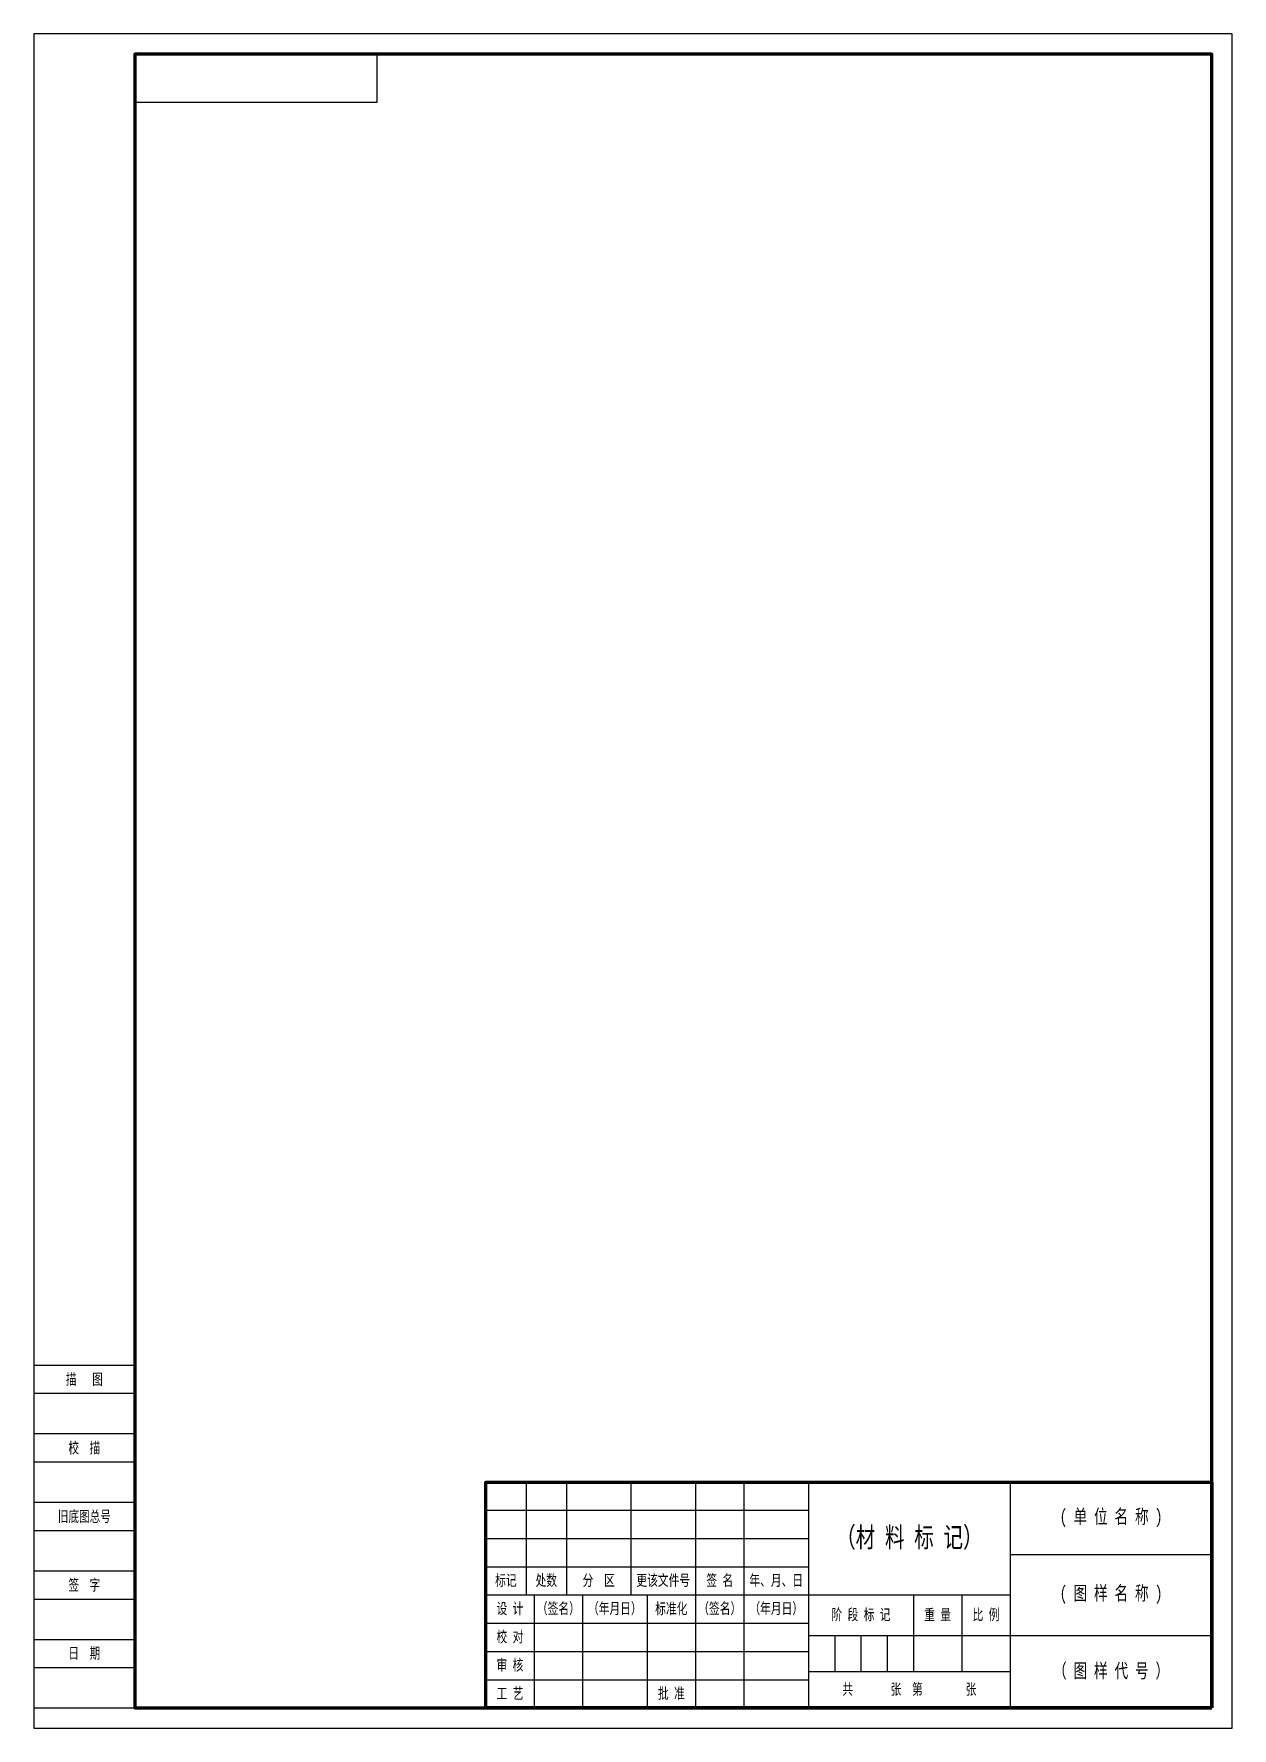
# Model space of a CAD drawing. Header units: millimetres. Extents: x 1239 to 1536, y 1239 to 1659.
import ezdxf
from ezdxf.enums import TextEntityAlignment as Align

# ---------------------------------------------------------------- set-up
doc = ezdxf.new("R2010")
doc.units = ezdxf.units.MM
doc.styles.add('样式 1', font='SimSun.ttf', dxfattribs={"width": 0.71})

msp = doc.modelspace()

# ---------------------------------------------------------------- linework, layer by layer
for p, q in [((1239, 1329), (1264, 1329)), ((1239, 1322), (1264, 1322)), ((1239, 1312), (1264, 1312)), ((1239, 1305), (1264, 1305)), ((1361, 1300), (1361, 1272)), ((1371, 1300), (1371, 1272)), ((1387, 1300), (1387, 1272)), ((1403, 1300), (1403, 1244)), ((1415, 1300), (1415, 1244)), ((1431, 1300), (1431, 1244)), ((1481, 1300), (1481, 1244)), ((1239, 1295), (1264, 1295)), ((1351, 1293), (1431, 1293)), ((1239, 1288), (1264, 1288)), ((1351, 1286), (1431, 1286)), ((1481, 1282), (1531, 1282)), ((1239, 1278), (1264, 1278)), ((1351, 1279), (1431, 1279)), ((1239, 1271), (1264, 1271)), ((1351, 1272), (1481, 1272)), ((1363, 1272), (1363, 1244)), ((1375, 1272), (1375, 1244)), ((1391, 1272), (1391, 1244)), ((1457, 1272), (1457, 1253)), ((1469, 1272), (1469, 1253)), ((1351, 1265), (1431, 1265)), ((1239, 1261), (1264, 1261)), ((1431, 1262), (1531, 1262)), ((1437.5, 1262), (1437.5, 1253)), ((1444, 1262), (1444, 1253)), ((1450.5, 1262), (1450.5, 1253)), ((1351, 1258), (1431, 1258)), ((1239, 1254), (1264, 1254)), ((1431, 1253), (1481, 1253)), ((1351, 1251), (1431, 1251)), ((1239, 1244), (1264, 1244))]:
    msp.add_line(p, q)
for points in [[(1536, 1239), (1536, 1659), (1239, 1659), (1239, 1239)], [(1324, 1642), (1264, 1642), (1264, 1654), (1324, 1654)]]:
    msp.add_lwpolyline(points, close=True)
at = {"lineweight": 70}
for points in [[(1531, 1244), (1531, 1654), (1264, 1654), (1264, 1244)], [(1531, 1244), (1351, 1244), (1351, 1300), (1531, 1300)]]:
    msp.add_lwpolyline(points, close=True, dxfattribs=at)

# ---------------------------------------------------------------- texts
at = {"style": '样式 1', "width": 0.7}
for s, p in [('描   图', (1251.5, 1325.5)), ('校  描', (1251.5, 1308.5)), ('旧底图总号', (1251.5, 1291.5)), ('签  字', (1251.5, 1274.5)), ('日  期', (1251.51, 1257.6))]:
    msp.add_text(s, height=2.75, dxfattribs=at).set_placement(p, align=Align.MIDDLE_CENTER)
at = {"attachment_point": 5, "style": '样式 1'}
for s, width, insert, char_height in [('( 单 位 名 称 )', 50, (1506, 1291), 3.5), ('（材 料 标 记）', 55.8227, (1456, 1286), 5), ('标记', 10, (1356, 1275.5), 2.75), ('{\\fFangSong_GB2312|b0|i0|c134|p49;处数}', 10, (1366, 1275.5), 2.75), ('分  区', 16, (1379, 1275.5), 2.75), ('更该文件号', 18.9744, (1395, 1275.5), 2.75), ('年、月、日', 16, (1423, 1275.5), 2.75), ('( 图 样 名 称 )', 50, (1506, 1272), 3.5), ('设 计', 12, (1357, 1268.5), 2.75), ('（签名）', 12, (1369, 1268.5), 2.75), ('（年月日）', 16, (1383, 1268.5), 2.75), ('标准化', 12, (1397, 1268.5), 2.75), ('（签名）', 12, (1409, 1268.5), 2.75), ('（年月日）', 16, (1423, 1268.5), 2.75), ('阶 段 标 记', 26, (1444, 1267), 2.75), ('重 量', 12, (1463, 1267), 2.75), ('比 例', 12, (1475, 1267), 2.75), ('校 对', 12, (1357, 1261.5), 2.75), ('审 核', 12, (1357, 1254.5), 2.75), ('（ 图 样 代 号 ）', 50, (1506, 1253), 3.5), ('工 艺', 12, (1357, 1247.5), 2.75), ('批 准', 12, (1397, 1247.5), 2.75), ('共       张  第        张', 50, (1456, 1248.5), 2.75)]:
    msp.add_mtext_dynamic_manual_height_columns(s, width=width, gutter_width=12.5, heights=[0], dxfattribs=dict(at, insert=insert, char_height=char_height))
at = {"insert": (1409, 1275.5), "char_height": 2.75, "attachment_point": 5, "style": '样式 1'}
msp.add_mtext_dynamic_auto_height_columns('签 名', width=12, gutter_width=12.5, height=7, count=1, dxfattribs=at)

doc.saveas('drawing.dxf')
